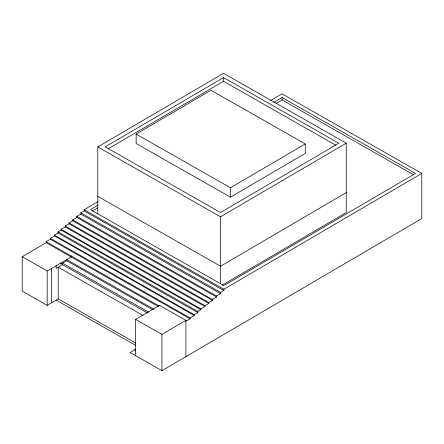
<?xml version="1.0" encoding="UTF-8"?>
<svg xmlns="http://www.w3.org/2000/svg" width="444" height="444" viewBox="0 0 444 444"><rect width="100%" height="100%" fill="white"/><g stroke="black" fill="none" stroke-linecap="round" stroke-linejoin="round"><path stroke-width="0.67" d="M97.791 213.836L97.791 146.914L223.499 73.316L346.237 143.196L346.237 212.565L222.322 285.115M223.548 77.589L105.184 146.886L220.474 212.526L338.839 143.223L223.548 77.589L223.548 81.28L108.175 148.829M136.147 134.082L210.983 90.265L305.289 143.956L305.289 153.363L230.453 197.18L136.147 143.49L136.147 134.082L230.453 187.773L305.289 143.956M142.985 315.484L58.197 267.21L58.197 298.906L47.197 305.35L22.2 291.12L22.2 256.749L46.159 242.718L46.159 241.686L50.322 239.249L50.322 238.35L54.479 235.914L54.479 235.131L58.081 233.022L58.081 231.901L61.139 230.114L61.139 229.326L65.213 226.94L65.213 226.029L69.025 223.798L69.025 222.927L72.666 220.796L72.666 219.885L76.818 217.455L76.818 216.444L80.825 214.097L80.825 212.854L84.144 210.911L84.144 209.701L97.891 201.654M270.685 100.483L282.045 93.834L421.8 173.399L421.8 218.548L161.955 370.685L130.092 352.547L135.692 349.267M97.647 205.483L90.482 209.679L223.854 285.609L415.456 173.426L282.09 97.497L273.732 102.386M92.274 211.078L97.647 207.931M276.124 103.441L282.09 99.944L282.09 97.497M47.197 305.35L47.197 270.979L71.157 256.948L71.157 255.916M153.885 309.207L66.689 259.562L66.689 260.728L60.795 264.18L60.795 263.014M148.551 312.104L62.56 263.148L62.56 264.657L56.155 268.404L56.155 265.734M220.529 283.716L220.529 216.794L346.237 143.196M346.237 192.624L220.529 266.222L97.791 196.348M135.592 355.677L135.592 319.375L159.551 305.344L185.914 320.352L185.914 356.654M185.914 321.251L190.076 318.814L190.076 317.915L194.233 315.479L194.233 314.696L197.835 312.587L197.835 311.466L200.888 309.679L200.888 308.891L204.967 306.504L204.967 305.594L208.78 303.363L208.78 302.492L212.421 300.36L212.421 299.45L216.567 297.019L216.567 296.009L220.579 293.662L220.579 292.418L223.898 290.476L223.898 289.266L421.8 173.399M161.955 370.685L161.955 334.382L185.914 320.352M282.09 99.944L413.658 174.847M223.548 81.28L335.836 145.21M97.791 146.914L220.529 216.794M84.144 209.701L223.898 289.266M84.144 210.911L223.898 290.476M80.825 212.854L220.579 292.418M80.825 214.097L220.579 293.662M76.818 216.444L216.567 296.009M76.818 217.455L216.567 297.019M72.666 219.885L212.421 299.45M72.666 220.796L212.421 300.36M69.025 222.927L208.78 302.492M69.025 223.798L208.78 303.363M65.213 226.029L204.967 305.594M65.213 226.94L204.967 306.504M61.139 229.326L200.888 308.891M61.139 230.114L200.888 309.679M58.081 231.901L197.835 311.466M58.081 233.022L197.835 312.587M54.479 235.131L194.233 314.696M54.479 235.914L194.233 315.479M50.322 238.35L190.076 317.915M50.322 239.249L190.076 318.814M46.159 241.686L158.952 305.899M46.159 242.718L158.353 306.593M66.689 260.728L152.681 309.684M62.56 264.657L147.353 312.926M135.592 319.375L161.955 334.382M22.2 256.749L47.197 270.979M58.197 298.906L135.692 343.023M56.155 300.105L135.448 345.249M134.571 349.922L135.675 350.549M230.453 187.773L230.453 197.18M51.676 268.354L51.676 302.725"/></g></svg>
